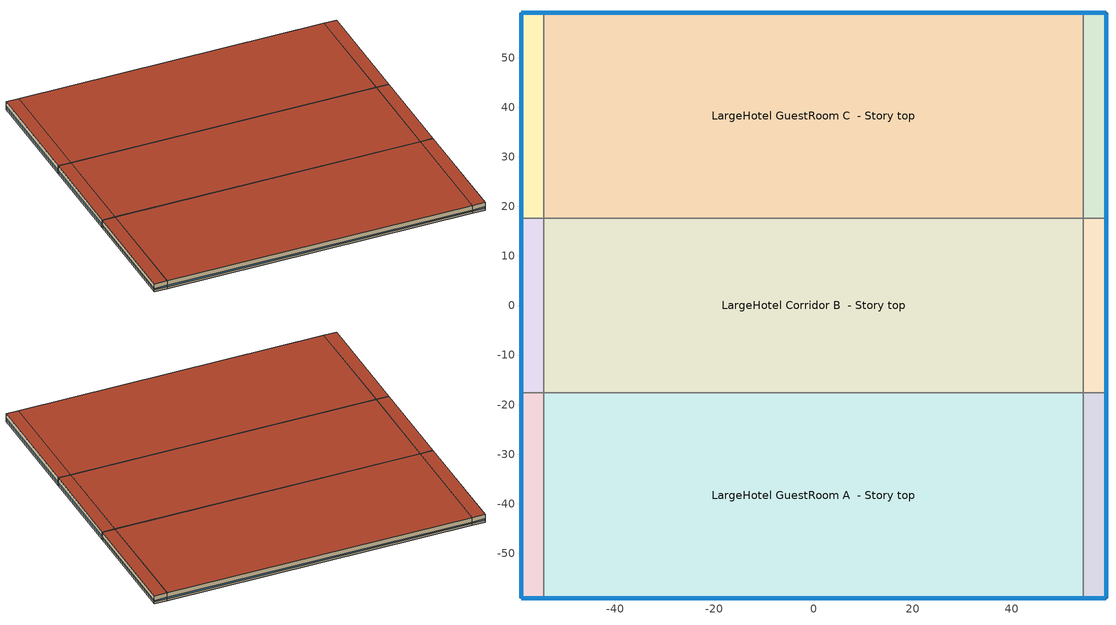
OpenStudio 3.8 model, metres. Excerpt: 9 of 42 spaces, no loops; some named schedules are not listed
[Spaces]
LargeHotel GuestRoom A end_a - Story top
 floor adiabatic (Typical Interior Floor): -59.02,-59.02 -59.02,-17.56 -54.45,-17.56 -54.45,-59.02 z3.05
 wall outside: -59.02,-17.56 -59.02,-59.02 -54.45,-59.02 z3.05:6.1
 wall to LargeHotel Corridor B end_a - Story top: -54.45,-17.56 -59.02,-17.56 z3.05:6.1
 wall to LargeHotel GuestRoom A  - Story top: -54.45,-59.02 -54.45,-17.56 z3.05:6.1
 window: -59.02,-17.59 -59.02,-59 / -59,-59.02 -54.48,-59.02 z3.81:4.36
 roof outside: -54.45,-59.02 -54.45,-17.56 -59.02,-17.56 -59.02,-59.02 z6.1
LargeHotel Corridor B end_a - Story top
 floor adiabatic (Typical Interior Floor): -59.02,-17.56 -59.02,17.56 -54.45,17.56 -54.45,-17.56 z3.05
 wall outside: -59.02,17.56 -59.02,-17.56 z3.05:6.1
 wall to LargeHotel GuestRoom C end_a - Story top: -54.45,17.56 -59.02,17.56 z3.05:6.1
 wall to LargeHotel Corridor B  - Story top: -54.45,-17.56 -54.45,17.56 z3.05:6.1
 window: -59.02,17.54 -59.02,-17.54 z3.81:4.36
 roof outside: -54.45,-17.56 -54.45,17.56 -59.02,17.56 -59.02,-17.56 z6.1
LargeHotel GuestRoom C end_a - Story top
 floor adiabatic (Typical Interior Floor): -59.02,17.56 -59.02,59.02 -54.45,59.02 -54.45,17.56 z3.05
 wall outside: -54.45,59.02 -59.02,59.02 -59.02,17.56 z3.05:6.1
 wall to LargeHotel GuestRoom C  - Story top: -54.45,17.56 -54.45,59.02 z3.05:6.1
 window: -59.02,59 -59.02,17.59 / -54.48,59.02 -59,59.02 z3.81:4.36
 roof outside: -54.45,17.56 -54.45,59.02 -59.02,59.02 -59.02,17.56 z6.1
LargeHotel GuestRoom A  - Story top
 floor adiabatic (Typical Interior Floor): -54.45,-59.02 -54.45,-17.56 54.45,-17.56 54.45,-59.02 z3.05
 wall outside: -54.45,-59.02 54.45,-59.02 z3.05:6.1
 wall to LargeHotel Corridor B  - Story top: 54.45,-17.56 -54.45,-17.56 z3.05:6.1
 wall to LargeHotel GuestRoom A end_b - Story top: 54.45,-59.02 54.45,-17.56 z3.05:6.1
 window: -54.43,-59.02 54.43,-59.02 z3.81:4.36
 roof outside: 54.45,-59.02 54.45,-17.56 -54.45,-17.56 -54.45,-59.02 z6.1
LargeHotel Corridor B  - Story top
 floor adiabatic (Typical Interior Floor): -54.45,-17.56 -54.45,17.56 54.45,17.56 54.45,-17.56 z3.05
 wall to LargeHotel GuestRoom C  - Story top: 54.45,17.56 -54.45,17.56 z3.05:6.1
 wall to LargeHotel Corridor B end_b - Story top: 54.45,-17.56 54.45,17.56 z3.05:6.1
 roof outside: 54.45,-17.56 54.45,17.56 -54.45,17.56 -54.45,-17.56 z6.1
LargeHotel GuestRoom C  - Story top
 floor adiabatic (Typical Interior Floor): -54.45,17.56 -54.45,59.02 54.45,59.02 54.45,17.56 z3.05
 wall outside: 54.45,59.02 -54.45,59.02 z3.05:6.1
 wall to LargeHotel GuestRoom C end_b - Story top: 54.45,17.56 54.45,59.02 z3.05:6.1
 window: 54.43,59.02 -54.43,59.02 z3.81:4.36
 roof outside: 54.45,17.56 54.45,59.02 -54.45,59.02 -54.45,17.56 z6.1
LargeHotel GuestRoom A end_b - Story top
 floor adiabatic (Typical Interior Floor): 54.45,-59.02 54.45,-17.56 59.02,-17.56 59.02,-59.02 z3.05
 wall outside: 54.45,-59.02 59.02,-59.02 59.02,-17.56 z3.05:6.1
 wall to LargeHotel Corridor B end_b - Story top: 59.02,-17.56 54.45,-17.56 z3.05:6.1
 window: 59.02,-59 59.02,-17.59 / 54.48,-59.02 59,-59.02 z3.81:4.36
 roof outside: 59.02,-59.02 59.02,-17.56 54.45,-17.56 54.45,-59.02 z6.1
LargeHotel Corridor B end_b - Story top
 floor adiabatic (Typical Interior Floor): 54.45,-17.56 54.45,17.56 59.02,17.56 59.02,-17.56 z3.05
 wall outside: 59.02,-17.56 59.02,17.56 z3.05:6.1
 wall to LargeHotel GuestRoom C end_b - Story top: 59.02,17.56 54.45,17.56 z3.05:6.1
 window: 59.02,-17.54 59.02,17.54 z3.81:4.36
 roof outside: 59.02,-17.56 59.02,17.56 54.45,17.56 54.45,-17.56 z6.1
LargeHotel GuestRoom C end_b - Story top
 floor adiabatic (Typical Interior Floor): 54.45,17.56 54.45,59.02 59.02,59.02 59.02,17.56 z3.05
 wall outside: 59.02,17.56 59.02,59.02 54.45,59.02 z3.05:6.1
 window: 59,59.02 54.48,59.02 / 59.02,17.59 59.02,59 z3.81:4.36
 roof outside: 59.02,17.56 59.02,59.02 54.45,59.02 54.45,17.56 z6.1
[Building]
ComStock DOE Ref Pre-1980|LargeHotel: North Axis {deg}=315; Default Construction Set=Res ComStock DOE Ref Pre-1980 - LrgHotel - ASHRAE 169-2013-6B; Default Schedule Set=Building Default Schedule Set; Standards Building Type=LargeHotel
[Site]
Sheridan Co Arpt_WY_USA: Latitude {deg}=44.77; Longitude {deg}=-106.98; Time Zone {hr}=-7; Elevation {m}=1209; Terrain=City
[Site:WaterMainsTemperature]
Calculation Method=Correlation; Annual Average Outdoor Air Temperature {C}=6.90583; Maximum Difference In Monthly Average Outdoor Air Temperatures {deltaC}=32.3
[SizingPeriod:DesignDay] Barometric Pressure {Pa}=87619; Rain Indicator=No; Snow Indicator=No; Day of Month=21; Daylight Saving Time Indicator=No; Humidity Condition Type=Wetbulb; Dry-Bulb Temperature Range Modifier Type=DefaultMultipliers
Name | Maximum Dry-Bulb Temperature {C} | Daily Dry-Bulb Temperature Range {deltaC} | Wind Speed {m/s} | Wind Direction {deg} | Month | Day Type | Wetbulb or DewPoint at Maximum Dry-Bulb {C} | Solar Model Indicator | ASHRAE Clear Sky Optical Depth for Beam Irradiance | ASHRAE Clear Sky Optical Depth for Diffuse Irradiance | Sky Clearness
Sheridan Co Arpt Ann Clg .4% Condns DB=>MWB 1 | 35.2 | 17.1 | 3.6 | 310 | 7 | SummerDesignDay | 17.7 | ASHRAETau | 0.313 | 2.438
Sheridan Co Arpt Ann Clg .4% Condns WB=>MDB 1 | 30.2 | 17.1 | 3.6 | 310 | 7 | SummerDesignDay | 19.7 | ASHRAETau | 0.313 | 2.438
Sheridan Co Arpt Ann Htg 99.6% Condns DB 1 | -23.7 | 0 | 1.8 | 300 | 1 | WinterDesignDay | -23.7 | ASHRAEClearSky |  |  | 0
Sheridan Co Arpt August .4% Condns DB=>MCWB 1 | 37 | 17.6 | 3.6 | 310 | 8 | SummerDesignDay | 17.8 | ASHRAETau | 0.316 | 2.472
[ClimateZones]
Climate Zone Institution Name 1=ASHRAE; Climate Zone Document Name 1=ANSI/ASHRAE Standard 169; Climate Zone Document Year 1=2006; Climate Zone Value 1=ASHRAE 169-2013-6B
[Site:GroundTemperature:FCfactorMethod]
January Ground Temperature {C}=6.23; February Ground Temperature {C}=0.39; March Ground Temperature {C}=-2.46; April Ground Temperature {C}=-4.05; May Ground Temperature {C}=-10.24; June Ground Temperature {C}=0.24; July Ground Temperature {C}=5.62; August Ground Temperature {C}=14.45; September Ground Temperature {C}=17.04; October Ground Temperature {C}=22.06; November Ground Temperature {C}=19.67; December Ground Temperature {C}=13.92
[DefaultConstructionSet]
Res ComStock DOE Ref Pre-1980 - LrgHotel - ASHRAE 169-2013-6B: Default Exterior Surface Constructions=Default Surface Constructions 1; Default Interior Surface Constructions=Default Surface Constructions 2; Default Ground Contact Surface Constructions=Default Surface Constructions 3; Default Exterior SubSurface Constructions=Default Sub Surface Constructions 1; Default Interior SubSurface Constructions=Default Sub Surface Constructions 2; Interior Partition Construction=Typical Interior Partition
[DefaultSurfaceConstructions]
Name | Floor Construction | Wall Construction | Roof Ceiling Construction
Default Surface Constructions 1 | Typical Insulated Exterior Mass Floor | Typical Insulated Wood Framed Exterior Wall R-6.9 | Typical IEAD Roof R-16.67
Default Surface Constructions 2 | Typical Interior Floor | Typical Interior Wall | Typical Interior Ceiling
Default Surface Constructions 3 | Typical Insulated Carpeted 6in Slab Floor | Typical Insulated Basement Mass Wall
[Construction]
Typical Insulated Exterior Mass Floor: 4 in. Normalweight Concrete Floor, Typical Carpet Pad
Typical IEAD Roof R-16.67: Roof Membrane, Typical Insulation R-15.55, Metal Roof Surface
Typical Interior Floor: 100mm Normalweight concrete floor, CP02 CARPET PAD
Typical Interior Wall: G01 13mm gypsum board, G01 13mm gypsum board
Typical Interior Ceiling: CP02 CARPET PAD, 100mm Normalweight concrete floor
Typical Insulated Carpeted 6in Slab Floor: 6 in. Normalweight Concrete Floor, Typical Carpet Pad
Typical Insulated Basement Mass Wall: 8 in. Concrete Block Basement Wall
Simple Glazing U 0.62 SHGC 0.41: Simple Glazing U 0.62 SHGC 0.41
Typical Insulated Metal Door: F08 Metal surface, Typical Insulation R-4.72
U 0.88 SHGC 0.16 Sgl Ref-A-L Clr 6mm: REF A CLEAR LO 6MM
Typical Overhead Door: Typical Insulation R-4.72
Typical Interior Window: Clear 3mm
Typical Interior Door; Typical Interior Partition: G05 25mm wood
Typical Insulated Wood Framed Exterior Wall R-6.9: 25mm Stucco, 5/8 in. Gypsum Board, Typical Insulation R-4.72, 5/8 in. Gypsum Board
InteriorFurnishings: Std Wood 6inch
[Material] Thermal Absorptance=0.9
Name | Roughness | Thickness {m} | Conductivity {W/m-K} | Density {kg/m3} | Specific Heat {J/kg-K} | Solar Absorptance | Visible Absorptance
4 in. Normalweight Concrete Floor | MediumRough | 0.1016 | 2.31 | 2322 | 832 | 0.7 | 0.7
Roof Membrane | VeryRough | 0.0095 | 0.16 | 1121.29 | 1460 | 0.7 | 0.7
Metal Roof Surface; F08 Metal surface | Smooth | 0.0008 | 45.28 | 7824 | 500 | 0.7 | 0.7
100mm Normalweight concrete floor | MediumRough | 0.1016 | 2.31045 | 2322 | 832.557 | 0.7 | 0.7
G01 13mm gypsum board | Smooth | 0.0127 | 0.160031 | 800.001 | 1090.73 | 0.7 | 0.5
6 in. Normalweight Concrete Floor | MediumRough | 0.1524 | 2.31 | 2322 | 832 | 0.7 | 0.7
8 in. Concrete Block Basement Wall | MediumRough | 0.2032 | 1.326 | 1842 | 912 | 0.7 | 0.7
G05 25mm wood | MediumSmooth | 0.0254 | 0.15 | 608 | 1630 | 0.5 | 0.5
25mm Stucco | Smooth | 0.0254 | 0.72 | 1856 | 840 | 0.7 | 0.7
5/8 in. Gypsum Board | MediumSmooth | 0.0159 | 0.16 | 800 | 1090 | 0.7 | 0.7
Std Wood 6inch | MediumSmooth | 0.15 | 0.12 | 540 | 1210 | 0.7 | 0.7
[Material:NoMass] Roughness=Smooth; Thermal Absorptance=0.9; Solar Absorptance=0.7
Name | Thermal Resistance {m2-K/W} | Visible Absorptance
Typical Carpet Pad; CP02 CARPET PAD | 0.21648 | 0.8
Typical Insulation R-15.55 | 2.73841 | 0.7
Typical Insulation R-4.72 | 0.830832 | 0.7
[DefaultSubSurfaceConstructions]
Name | Fixed Window Construction | Operable Window Construction | Door Construction | Glass Door Construction | Overhead Door Construction | Tubular Daylight Dome Construction | Tubular Daylight Diffuser Construction
Default Sub Surface Constructions 1 | Simple Glazing U 0.62 SHGC 0.41 | Simple Glazing U 0.62 SHGC 0.41 | Typical Insulated Metal Door | U 0.88 SHGC 0.16 Sgl Ref-A-L Clr 6mm | Typical Overhead Door | Typical Interior Window | Typical Interior Window
Default Sub Surface Constructions 2 | Typical Interior Window | Typical Interior Window | Typical Interior Door
[WindowMaterial:SimpleGlazingSystem]
Simple Glazing U 0.62 SHGC 0.41: U-Factor {W/m2-K}=3.52052; Solar Heat Gain Coefficient=0.41; Visible Transmittance=0.81
[WindowMaterial:Glazing] Optical Data Type=SpectralAverage; Infrared Transmittance at Normal Incidence=0; Front Side Infrared Hemispherical Emissivity=0.84; Conductivity {W/m-K}=0.9; Dirt Correction Factor for Solar and Visible Transmittance=1; Solar Diffusing=No
Name | Thickness {m} | Solar Transmittance at Normal Incidence | Front Side Solar Reflectance at Normal Incidence | Back Side Solar Reflectance at Normal Incidence | Visible Transmittance at Normal Incidence | Front Side Visible Reflectance at Normal Incidence | Back Side Visible Reflectance at Normal Incidence | Back Side Infrared Hemispherical Emissivity
REF A CLEAR LO 6MM | 0.006 | 0.066 | 0.341 | 0.493 | 0.08 | 0.41 | 0.37 | 0.4
Clear 3mm | 0.003 | 0.837 | 0.075 | 0.075 | 0.898 | 0.081 | 0.081 | 0.84
[SpaceType] Standards Building Type=LargeHotel
Name | Default Schedule Set | Design Specification Outdoor Air Object | Standards Space Type
LargeHotel Corridor - ComStock DOE Ref Pre-1980 | LargeHotel Corridor Schedule Set | LargeHotel Corridor Ventilation | Corridor
LargeHotel GuestRoom - ComStock DOE Ref Pre-1980 | LargeHotel GuestRoom Schedule Set | LargeHotel GuestRoom Ventilation | GuestRoom
[BuildingStory]
Story top: Nominal Z Coordinate {m}=3.048; Nominal Floor to Floor Height {m}=3.048
[Space] Building Story=Story top
Name | Space Type | Thermal Zone
LargeHotel GuestRoom A end_a - Story top | LargeHotel GuestRoom - ComStock DOE Ref Pre-1980 | Zone LargeHotel GuestRoom A end_a - Story top
LargeHotel Corridor B end_a - Story top | LargeHotel Corridor - ComStock DOE Ref Pre-1980 | Zone LargeHotel Corridor B end_a - Story top
LargeHotel GuestRoom C end_a - Story top | LargeHotel GuestRoom - ComStock DOE Ref Pre-1980 | Zone LargeHotel GuestRoom C end_a - Story top
LargeHotel GuestRoom A  - Story top | LargeHotel GuestRoom - ComStock DOE Ref Pre-1980 | Zone LargeHotel GuestRoom A  - Story top
LargeHotel Corridor B  - Story top | LargeHotel Corridor - ComStock DOE Ref Pre-1980 | Zone LargeHotel Corridor B  - Story top
LargeHotel GuestRoom C  - Story top | LargeHotel GuestRoom - ComStock DOE Ref Pre-1980 | Zone LargeHotel GuestRoom C  - Story top
LargeHotel GuestRoom A end_b - Story top | LargeHotel GuestRoom - ComStock DOE Ref Pre-1980 | Zone LargeHotel GuestRoom A end_b - Story top
LargeHotel Corridor B end_b - Story top | LargeHotel Corridor - ComStock DOE Ref Pre-1980 | Zone LargeHotel Corridor B end_b - Story top
LargeHotel GuestRoom C end_b - Story top | LargeHotel GuestRoom - ComStock DOE Ref Pre-1980 | Zone LargeHotel GuestRoom C end_b - Story top
[ThermalZone] Multiplier=1; Use Ideal Air Loads=No
Name | Thermostat
Zone LargeHotel GuestRoom A end_a - Story top | LargeHotel GuestRoom - ComStock DOE Ref Pre-1980 Thermostat 3
Zone LargeHotel Corridor B end_a - Story top | LargeHotel Corridor - ComStock DOE Ref Pre-1980 Thermostat 3
Zone LargeHotel GuestRoom C end_a - Story top | LargeHotel GuestRoom - ComStock DOE Ref Pre-1980 Thermostat 8
Zone LargeHotel GuestRoom A  - Story top | LargeHotel GuestRoom - ComStock DOE Ref Pre-1980 Thermostat 1
Zone LargeHotel Corridor B  - Story top | LargeHotel Corridor - ComStock DOE Ref Pre-1980 Thermostat 1
Zone LargeHotel GuestRoom C  - Story top | LargeHotel GuestRoom - ComStock DOE Ref Pre-1980 Thermostat 6
Zone LargeHotel GuestRoom A end_b - Story top | LargeHotel GuestRoom - ComStock DOE Ref Pre-1980 Thermostat 4
Zone LargeHotel Corridor B end_b - Story top | LargeHotel Corridor - ComStock DOE Ref Pre-1980 Thermostat 4
Zone LargeHotel GuestRoom C end_b - Story top | LargeHotel GuestRoom - ComStock DOE Ref Pre-1980 Thermostat 9
[People:Definition] Number of People Calculation Method=People/Area; Fraction Radiant=0.3
Name | People per Space Floor Area {person/m2}
LargeHotel Corridor People Definition | 0.0107639
LargeHotel GuestRoom People Definition | 0.0384272
[People] Work Efficiency Schedule=Work Efficiency Schedule; Clothing Insulation Schedule=Clothing Schedule; Air Velocity Schedule=Air Velocity Schedule; Multiplier=1
Name | People Definition | Space or SpaceType
LargeHotel Corridor People | LargeHotel Corridor People Definition | LargeHotel Corridor - ComStock DOE Ref Pre-1980
LargeHotel GuestRoom People | LargeHotel GuestRoom People Definition | LargeHotel GuestRoom - ComStock DOE Ref Pre-1980
[Lights:Definition] Design Level Calculation Method=Watts/Area; Fraction Visible=0.2; Return Air Fraction=0
Name | Watts per Space Floor Area {W/m2} | Fraction Radiant
LargeHotel GuestRoom - ComStock DOE Ref Pre-1980 Task Lights Definition | 20.7749 | 0.125
LargeHotel Corridor - ComStock DOE Ref Pre-1980 General Lights Definition | 3.7501 | 0.31
[ElectricEquipment:Definition]
LargeHotel GuestRoom Elec Equip Definition: Design Level Calculation Method=Watts/Area; Watts per Space Floor Area {W/m2}=14.316; Fraction Latent=0; Fraction Radiant=0.5; Fraction Lost=0
[ElectricEquipment]
LargeHotel GuestRoom Elec Equip: Electric Equipment Definition=LargeHotel GuestRoom Elec Equip Definition; Space or SpaceType=LargeHotel GuestRoom - ComStock DOE Ref Pre-1980
[DesignSpecification:OutdoorAir] Outdoor Air Method=Sum
Name | Outdoor Air Flow per Floor Area {m3/s-m2} | Outdoor Air Flow per Person {m3/s-person}
LargeHotel Corridor Ventilation | 0.000254
LargeHotel GuestRoom Ventilation |  | 0.00707921
[DefaultScheduleSet]
Name | Number of People Schedule | People Activity Level Schedule | Lighting Schedule | Electric Equipment Schedule | Infiltration Schedule | Hours of Operation Schedule
LargeHotel Corridor Schedule Set | LargeHotel Common Occ | LargeHotel Activity | LargeHotel Bldg Light | LargeHotel Bldg Equip | LargeHotel Infil Quarter On
LargeHotel GuestRoom Schedule Set | LargeHotel GuestRoom Occ | LargeHotel Activity | HotelLarge BLDG_LIGHT_GUESTROOM_SCH_2013 | LargeHotel GuestRoom Equip | LargeHotel Infil Quarter On
Building Default Schedule Set |  |  |  |  |  | Building Hours of Operation NonResidential
[Exterior:Lights:Definition]
Name | Design Level {W}
Parking Areas and Drives Def (W/ft^2) | 0.0497494
Building Facades Def (W/ft^2) | 0.25
Main Entries Def (W/ft) | 30
Other Doors Def (W/ft) | 25
Entry Canopies Def (W/ft^2) | 1.5
[Exterior:Lights] Schedule=Always On Discrete; Control Option=AstronomicalClock
Name | Exterior Lights Definition | Multiplier
Parking Areas and Drives | Parking Areas and Drives Def (W/ft^2) | 215671
Building Facades | Building Facades Def (W/ft^2) | 15491.9
Main Entries | Main Entries Def (W/ft) | 240
Other Doors | Other Doors Def (W/ft) | 136.2
Entry Canopies | Entry Canopies Def (W/ft^2) | 1620
[ThermostatSetpoint:DualSetpoint]
Name | Heating Setpoint Temperature Schedule | Cooling Setpoint Temperature Schedule
LargeHotel Corridor - ComStock DOE Ref Pre-1980 Thermostat 1; LargeHotel Corridor - ComStock DOE Ref Pre-1980 Thermostat 3; LargeHotel Corridor - ComStock DOE Ref Pre-1980 Thermostat 4 | LargeHotel Corridor HtgSetp | LargeHotel Corridor ClgSetp
LargeHotel GuestRoom - ComStock DOE Ref Pre-1980 Thermostat 1; LargeHotel GuestRoom - ComStock DOE Ref Pre-1980 Thermostat 3; LargeHotel GuestRoom - ComStock DOE Ref Pre-1980 Thermostat 4; LargeHotel GuestRoom - ComStock DOE Ref Pre-1980 Thermostat 6; LargeHotel GuestRoom - ComStock DOE Ref Pre-1980 Thermostat 8; LargeHotel GuestRoom - ComStock DOE Ref Pre-1980 Thermostat 9 | LargeHotel GuestRoom HtgSetp | LargeHotel GuestRoom ClgSetp
[InternalMass:Definition]
Internal Mass Definition 1: Construction=InteriorFurnishings; Design Level Calculation Method=SurfaceArea/Area; Surface Area per Space Floor Area=2
[InternalMass] Internal Mass Definition=Internal Mass Definition 1; Multiplier=1
Name | Space or SpaceType
LargeHotel GuestRoom C end_b - Story top Mass | LargeHotel GuestRoom C end_b - Story top
LargeHotel GuestRoom A end_b - Story top Mass | LargeHotel GuestRoom A end_b - Story top
LargeHotel Corridor B  - Story top Mass | LargeHotel Corridor B  - Story top
LargeHotel GuestRoom A end_a - Story top Mass | LargeHotel GuestRoom A end_a - Story top
LargeHotel GuestRoom C end_a - Story top Mass | LargeHotel GuestRoom C end_a - Story top
LargeHotel GuestRoom A  - Story top Mass | LargeHotel GuestRoom A  - Story top
LargeHotel Corridor B end_b - Story top Mass | LargeHotel Corridor B end_b - Story top
LargeHotel GuestRoom C  - Story top Mass | LargeHotel GuestRoom C  - Story top
LargeHotel Corridor B end_a - Story top Mass | LargeHotel Corridor B end_a - Story top
[Lights] Fraction Replaceable=1
Name | Lights Definition | Space or SpaceType
LargeHotel GuestRoom - ComStock DOE Ref Pre-1980 Task Lighting | LargeHotel GuestRoom - ComStock DOE Ref Pre-1980 Task Lights Definition | LargeHotel GuestRoom - ComStock DOE Ref Pre-1980
LargeHotel Corridor - ComStock DOE Ref Pre-1980 General Lighting | LargeHotel Corridor - ComStock DOE Ref Pre-1980 General Lights Definition | LargeHotel Corridor - ComStock DOE Ref Pre-1980
[SpaceInfiltration:DesignFlowRate] Design Flow Rate Calculation Method=Flow/ExteriorArea; Flow per Exterior Surface Area {m3/s-m2}=0.00123985; Constant Term Coefficient=0.3357; Temperature Term Coefficient=0.0037; Velocity Term Coefficient=0; Velocity Squared Term Coefficient=0.0173
Name | Space or SpaceType | Schedule
LargeHotel GuestRoom C end_b - Story top HVAC On Infiltration | LargeHotel GuestRoom C end_b - Story top | Infiltration HVAC On Schedule
LargeHotel GuestRoom C end_b - Story top HVAC Off Infiltration | LargeHotel GuestRoom C end_b - Story top | Infiltration HVAC Off Schedule
LargeHotel GuestRoom A end_b - Story top HVAC On Infiltration | LargeHotel GuestRoom A end_b - Story top | Infiltration HVAC On Schedule
LargeHotel GuestRoom A end_b - Story top HVAC Off Infiltration | LargeHotel GuestRoom A end_b - Story top | Infiltration HVAC Off Schedule
LargeHotel Corridor B  - Story top HVAC On Infiltration | LargeHotel Corridor B  - Story top | Infiltration HVAC On Schedule
LargeHotel Corridor B  - Story top HVAC Off Infiltration | LargeHotel Corridor B  - Story top | Infiltration HVAC Off Schedule
LargeHotel GuestRoom A end_a - Story top HVAC On Infiltration | LargeHotel GuestRoom A end_a - Story top | Infiltration HVAC On Schedule
LargeHotel GuestRoom A end_a - Story top HVAC Off Infiltration | LargeHotel GuestRoom A end_a - Story top | Infiltration HVAC Off Schedule
LargeHotel GuestRoom C end_a - Story top HVAC On Infiltration | LargeHotel GuestRoom C end_a - Story top | Infiltration HVAC On Schedule
LargeHotel GuestRoom C end_a - Story top HVAC Off Infiltration | LargeHotel GuestRoom C end_a - Story top | Infiltration HVAC Off Schedule
LargeHotel GuestRoom A  - Story top HVAC On Infiltration | LargeHotel GuestRoom A  - Story top | Infiltration HVAC On Schedule
LargeHotel GuestRoom A  - Story top HVAC Off Infiltration | LargeHotel GuestRoom A  - Story top | Infiltration HVAC Off Schedule
LargeHotel Corridor B end_b - Story top HVAC On Infiltration | LargeHotel Corridor B end_b - Story top | Infiltration HVAC On Schedule
LargeHotel Corridor B end_b - Story top HVAC Off Infiltration | LargeHotel Corridor B end_b - Story top | Infiltration HVAC Off Schedule
LargeHotel GuestRoom C  - Story top HVAC On Infiltration | LargeHotel GuestRoom C  - Story top | Infiltration HVAC On Schedule
LargeHotel GuestRoom C  - Story top HVAC Off Infiltration | LargeHotel GuestRoom C  - Story top | Infiltration HVAC Off Schedule
LargeHotel Corridor B end_a - Story top HVAC On Infiltration | LargeHotel Corridor B end_a - Story top | Infiltration HVAC On Schedule
LargeHotel Corridor B end_a - Story top HVAC Off Infiltration | LargeHotel Corridor B end_a - Story top | Infiltration HVAC Off Schedule
[Schedule:Ruleset]
Name | Default Day Schedule | Summer Design Day Schedule | Winter Design Day Schedule
Clothing Schedule | Clothing Schedule Default Winter Clothes
Air Velocity Schedule | Air Velocity Schedule Default
Work Efficiency Schedule | Work Efficiency Schedule Default
LargeHotel Common Occ | LargeHotel Common Occ Default | LargeHotel Common Occ Summer Design Day | LargeHotel Common Occ Winter Design Day
LargeHotel Activity | LargeHotel Activity Default | LargeHotel Activity Summer Design Day | LargeHotel Activity Winter Design Day
LargeHotel Bldg Light | LargeHotel Bldg Light Default | LargeHotel Bldg Light Summer Design Day | LargeHotel Bldg Light Winter Design Day
LargeHotel Infil Quarter On | LargeHotel Infil Quarter On Default | LargeHotel Infil Quarter On Summer Design Day | LargeHotel Infil Quarter On Winter Design Day
LargeHotel Bldg Equip | LargeHotel Bldg Equip Default | LargeHotel Bldg Equip Summer Design Day | LargeHotel Bldg Equip Winter Design Day
LargeHotel GuestRoom Occ | LargeHotel GuestRoom Occ Default | LargeHotel GuestRoom Occ Summer Design Day | LargeHotel GuestRoom Occ Winter Design Day
HotelLarge BLDG_LIGHT_GUESTROOM_SCH_2013 | HotelLarge BLDG_LIGHT_GUESTROOM_SCH_2013 Default | HotelLarge BLDG_LIGHT_GUESTROOM_SCH_2013 Summer Design Day | HotelLarge BLDG_LIGHT_GUESTROOM_SCH_2013 Winter Design Day
LargeHotel GuestRoom Equip | LargeHotel GuestRoom Equip Default | LargeHotel GuestRoom Equip Summer Design Day | LargeHotel GuestRoom Equip Winter Design Day
LargeHotel Corridor HtgSetp | LargeHotel Corridor HtgSetp Default | LargeHotel Corridor HtgSetp Summer Design Day | LargeHotel Corridor HtgSetp Winter Design Day
LargeHotel Corridor ClgSetp | LargeHotel Corridor ClgSetp Default | LargeHotel Corridor ClgSetp Summer Design Day | LargeHotel Corridor ClgSetp Winter Design Day
LargeHotel GuestRoom HtgSetp | LargeHotel GuestRoom HtgSetp Default | LargeHotel GuestRoom HtgSetp Summer Design Day | LargeHotel GuestRoom HtgSetp Winter Design Day
LargeHotel GuestRoom ClgSetp | LargeHotel GuestRoom ClgSetp Default | LargeHotel GuestRoom ClgSetp Summer Design Day | LargeHotel GuestRoom ClgSetp Winter Design Day
Building Hours of Operation NonResidential | Building Hours of Operation NonResidential Default | Building Hours of Operation NonResidential Summer Design Day | Building Hours of Operation NonResidential Winter Design Day
Infiltration HVAC On Schedule | 29 Zone DOAS Occ Sch Default 1 | 29 Zone DOAS Occ Sch Summer Design Day 1 | 29 Zone DOAS Occ Sch Winter Design Day 1
Infiltration HVAC Off Schedule | Infiltration HVAC Off Schedule Default Day Schedule | Infiltration HVAC Off Schedule Summer Design Day Schedule 1 | Infiltration HVAC Off Schedule Winter Design Day Schedule 1
[Schedule:Day]
Clothing Schedule Default Winter Clothes; Building Hours of Operation NonResidential Winter Design Day; Building Hours of Operation NonResidential Summer Design Day; 29 Zone DOAS Occ Sch Summer Design Day 1; 29 Zone DOAS Occ Sch Winter Design Day 1: 24, 0, 1
Clothing Schedule Summer Clothes: 24, 0, 0.5
Air Velocity Schedule Default: 24, 0, 0.2
Work Efficiency Schedule Default; Infiltration HVAC Off Schedule Summer Design Day Schedule 1; Infiltration HVAC Off Schedule Winter Design Day Schedule 1: 24, 0, 0
LargeHotel Common Occ Default: No, 0, 15, 0.1875, 0, 30, 0.175, 0, 45, 0.1625, 1, 0, 0.15, 1, 15, 0.1375, 1, 30, 0.125, 1, 45, 0.1125, 2, 0, 0.1, 8, 15, 0.1, 8, 30, 0.15, 8, 45, 0.2, 9, 0, 0.25, 9, 15, 0.3, 9, 30, 0.4, 9, 45, 0.5, 10, 0, 0.6, 10, 15, 0.7, 11, 45, 0.7, 12, 0, 0.664286, 12, 15, 0.628571, 12, 30, 0.592857, 12, 45, 0.557143, 13, 0, 0.521429, 13, 15, 0.485714, 13, 30, 0.45, 13, 45, 0.414286, 14, 0, 0.378571, 14, 15, 0.342857, 14, 30, 0.307143, 14, 45, 0.271429, 15, 0, 0.235714, 15, 15, 0.2, 18, 0, 0.2, 18, 15, 0.225, 18, 30, 0.25, 18, 45, 0.275, 19, 0, 0.3, 19, 15, 0.325, 19, 30, 0.35, 19, 45, 0.375, 20, 0, 0.4, 20, 15, 0.375, 20, 30, 0.35, 20, 45, 0.325, 21, 0, 0.3, 21, 15, 0.275, 21, 30, 0.25, 21, 45, 0.225, 22, 0, 0.2, 24, 0, 0.2
LargeHotel Common Occ Summer Design Day; LargeHotel Bldg Light Summer Design Day; LargeHotel Bldg Equip Summer Design Day; LargeHotel GuestRoom Occ Summer Design Day; HotelLarge BLDG_LIGHT_GUESTROOM_SCH_2013 Summer Design Day; LargeHotel GuestRoom Equip Summer Design Day: No, 24, 0, 1
LargeHotel Common Occ Winter Design Day; LargeHotel Bldg Light Winter Design Day; LargeHotel Bldg Equip Winter Design Day; LargeHotel GuestRoom Occ Winter Design Day; HotelLarge BLDG_LIGHT_GUESTROOM_SCH_2013 Winter Design Day; LargeHotel GuestRoom Equip Winter Design Day: No, 24, 0, 0
LargeHotel Activity Default: No, 3, 45, 120, 24, 0, 120
LargeHotel Activity Winter Design Day; LargeHotel Activity Summer Design Day: No, 24, 0, 120
LargeHotel Bldg Light Default: No, 0, 15, 0.825, 0, 30, 0.8, 0, 45, 0.75, 1, 0, 0.7, 1, 15, 0.65, 1, 30, 0.6, 1, 45, 0.557143, 2, 0, 0.514286, 2, 15, 0.471429, 2, 30, 0.428571, 2, 45, 0.385714, 3, 0, 0.342857, 3, 15, 0.3, 3, 30, 0.275, 3, 45, 0.25, 4, 0, 0.225, 4, 15, 0.2, 4, 30, 0.1875, 4, 45, 0.175, 5, 0, 0.1625, 5, 15, 0.15, 5, 30, 0.1375, 5, 45, 0.125, 6, 0, 0.1125, 6, 15, 0.1, 8, 15, 0.1, 8, 30, 0.125, 8, 45, 0.15, 9, 0, 0.175, 9, 15, 0.2, 9, 30, 0.25, 9, 45, 0.3, 10, 0, 0.35, 10, 15, 0.4, 10, 30, 0.425, 10, 45, 0.45, 11, 0, 0.475, 11, 15, 0.5, 11, 30, 0.45, 11, 45, 0.4, 12, 15, 0.4, 12, 30, 0.38125, 12, 45, 0.3625, 13, 0, 0.34375, 13, 15, 0.325, 13, 30, 0.30625, 13, 45, 0.2875, 14, 0, 0.26875, 14, 15, 0.25, 20, 30, 0.25, 20, 45, 0.3375, 21, 0, 0.425, 21, 15, 0.5125, 21, 30, 0.6, 21, 45, 0.65, 22, 0, 0.7, 22, 15, 0.75, 22, 30, 0.8, 22, 45, 0.825, 23, 0, 0.85, 23, 15, 0.875, 23, 30, 0.9, 23, 45, 0.875, 24, 0, 0.85
LargeHotel Bldg Light Sat Day: No, 0, 15, 0.2625, 0, 30, 0.25, 0, 45, 0.25, 1, 0, 0.225, 1, 15, 0.2, 1, 30, 0.693548, 1, 45, 0.2, 2, 0, 0.1875, 2, 15, 0.175, 2, 30, 0.1625, 2, 45, 0.15, 3, 0, 0.1375, 3, 15, 0.125, 3, 30, 0.1125, 3, 45, 0.1, 4, 0, 0.682796, 4, 15, 0.68172, 4, 30, 0.680645, 4, 45, 0.67957, 5, 0, 0.678495, 5, 15, 0.677419, 5, 30, 0.676344, 5, 45, 0.1, 6, 0, 0.125, 6, 15, 0.15, 6, 30, 0.25, 6, 45, 0.2, 7, 0, 0.225, 7, 15, 0.25, 7, 30, 0.275, 7, 45, 0.3, 8, 0, 0.303125, 8, 15, 0.30625, 8, 30, 0.309375, 8, 45, 0.3125, 9, 0, 0.315625, 9, 15, 0.31875, 9, 30, 0.321875, 9, 45, 0.325, 10, 0, 0.328125, 10, 15, 0.33125, 10, 30, 0.334375, 10, 45, 0.3375, 11, 0, 0.340625, 11, 15, 0.34375, 11, 30, 0.346875, 11, 45, 0.35, 12, 0, 0.353125, 12, 15, 0.35625, 12, 30, 0.359375, 12, 45, 0.3625, 13, 0, 0.365625, 13, 15, 0.36875, 13, 30, 0.371875, 13, 45, 0.375, 14, 0, 0.378125, 14, 15, 0.38125, 14, 30, 0.384375, 14, 45, 0.3875, 15, 0, 0.390625, 15, 15, 0.39375, 15, 30, 0.396875, 15, 45, 0.4, 16, 0, 0.631183, 16, 15, 0.630108, 16, 30, 0.629032, 16, 45, 0.627957, 17, 0, 0.626882, 17, 15, 0.625806, 17, 30, 0.624731, 17, 45, 0.623656, 18, 0, 0.622581, 18, 15, 0.621505, 18, 30, 0.62043, 18, 45, 0.619355, 19, 0, 0.61828, 19, 15, 0.617204, 19, 30, 0.616129, 19, 45, 0.615054, 20, 0, 0.613978, 20, 15, 0.612903, 20, 30, 0.611828, 20, 45, 0.610753, 21, 0, 0.609677, 21, 15, 0.608602, 21, 30, 0.607527, 21, 45, 0.606452, 22, 0, 0.605376, 22, 15, 0.604301, 22, 30, 0.4, 22, 45, 0.375, 23, 0, 0.35, 23, 15, 0.325, 23, 30, 0.3, 23, 45, 0.2875, 24, 0, 0.606452
LargeHotel Infil Quarter On Default; LargeHotel Infil Quarter On Winter Design Day; LargeHotel Infil Quarter On Summer Design Day: No, 24, 0, 0.25
LargeHotel Bldg Equip Default: No, 0, 15, 0.9125, 0, 30, 0.9, 0, 45, 0.85, 1, 0, 0.8, 1, 15, 0.75, 1, 30, 0.7, 1, 45, 0.657143, 2, 0, 0.614286, 2, 15, 0.571429, 2, 30, 0.528571, 2, 45, 0.485714, 3, 0, 0.442857, 3, 15, 0.4, 3, 30, 0.375, 3, 45, 0.35, 4, 0, 0.325, 4, 15, 0.3, 4, 30, 0.2875, 4, 45, 0.275, 5, 0, 0.2625, 5, 15, 0.25, 5, 30, 0.2375, 5, 45, 0.225, 6, 0, 0.2125, 6, 15, 0.2, 8, 15, 0.2, 8, 30, 0.225, 8, 45, 0.25, 9, 0, 0.275, 9, 15, 0.3, 9, 30, 0.35, 9, 45, 0.4, 10, 0, 0.45, 10, 15, 0.5, 10, 30, 0.525, 10, 45, 0.55, 11, 0, 0.575, 11, 15, 0.6, 11, 30, 0.55, 11, 45, 0.5, 12, 15, 0.5, 12, 30, 0.48125, 12, 45, 0.4625, 13, 0, 0.44375, 13, 15, 0.425, 13, 30, 0.40625, 13, 45, 0.3875, 14, 0, 0.36875, 14, 15, 0.35, 20, 30, 0.35, 20, 45, 0.4375, 21, 0, 0.525, 21, 15, 0.6125, 21, 30, 0.7, 21, 45, 0.75, 22, 0, 0.8, 22, 15, 0.85, 22, 30, 0.9, 22, 45, 0.9125, 23, 0, 0.925, 23, 15, 0.9375, 23, 30, 0.95, 23, 45, 0.9375, 24, 0, 0.925
LargeHotel Bldg Equip Sat Day: No, 0, 15, 0.3625, 0, 30, 0.35, 0, 45, 0.35, 1, 0, 0.325, 1, 15, 0.3, 1, 30, 0.793548, 1, 45, 0.3, 2, 0, 0.2875, 2, 15, 0.275, 2, 30, 0.2625, 2, 45, 0.25, 3, 0, 0.2375, 3, 15, 0.225, 3, 30, 0.2125, 3, 45, 0.2, 4, 0, 0.782796, 4, 15, 0.78172, 4, 30, 0.780645, 4, 45, 0.77957, 5, 0, 0.778495, 5, 15, 0.777419, 5, 30, 0.776344, 5, 45, 0.2, 6, 0, 0.225, 6, 15, 0.25, 6, 30, 0.35, 6, 45, 0.3, 7, 0, 0.325, 7, 15, 0.35, 7, 30, 0.375, 7, 45, 0.4, 8, 0, 0.403125, 8, 15, 0.40625, 8, 30, 0.409375, 8, 45, 0.4125, 9, 0, 0.415625, 9, 15, 0.41875, 9, 30, 0.421875, 9, 45, 0.425, 10, 0, 0.428125, 10, 15, 0.43125, 10, 30, 0.434375, 10, 45, 0.4375, 11, 0, 0.440625, 11, 15, 0.44375, 11, 30, 0.446875, 11, 45, 0.45, 12, 0, 0.453125, 12, 15, 0.45625, 12, 30, 0.459375, 12, 45, 0.4625, 13, 0, 0.465625, 13, 15, 0.46875, 13, 30, 0.471875, 13, 45, 0.475, 14, 0, 0.478125, 14, 15, 0.48125, 14, 30, 0.484375, 14, 45, 0.4875, 15, 0, 0.490625, 15, 15, 0.49375, 15, 30, 0.496875, 15, 45, 0.5, 16, 0, 0.731183, 16, 15, 0.730108, 16, 30, 0.729032, 16, 45, 0.727957, 17, 0, 0.726882, 17, 15, 0.725806, 17, 30, 0.724731, 17, 45, 0.723656, 18, 0, 0.722581, 18, 15, 0.721505, 18, 30, 0.72043, 18, 45, 0.719355, 19, 0, 0.71828, 19, 15, 0.717204, 19, 30, 0.716129, 19, 45, 0.715054, 20, 0, 0.713978, 20, 15, 0.712903, 20, 30, 0.711828, 20, 45, 0.710753, 21, 0, 0.709677, 21, 15, 0.708602, 21, 30, 0.707527, 21, 45, 0.706452, 22, 0, 0.705376, 22, 15, 0.704301, 22, 30, 0.5, 22, 45, 0.475, 23, 0, 0.45, 23, 15, 0.425, 23, 30, 0.4, 23, 45, 0.3875, 24, 0, 0.706452
LargeHotel Bldg Equip Sun Day: No, 0, 15, 0.39375, 0, 30, 0.697849, 0, 45, 0.38125, 1, 0, 0.375, 1, 15, 0.36875, 1, 30, 0.3625, 1, 45, 0.35625, 2, 0, 0.35, 2, 15, 0.34375, 2, 30, 0.3375, 2, 45, 0.33125, 3, 0, 0.325, 3, 15, 0.31875, 3, 30, 0.3125, 3, 45, 0.30625, 4, 0, 0.3, 4, 15, 0.68172, 4, 30, 0.680645, 4, 45, 0.67957, 5, 0, 0.678495, 5, 15, 0.677419, 5, 30, 0.676344, 5, 45, 0.675269, 6, 0, 0.674194, 6, 15, 0.3, 6, 30, 0.3, 6, 45, 0.35, 7, 0, 0.375, 7, 15, 0.4, 7, 30, 0.403571, 7, 45, 0.407143, 8, 0, 0.410714, 8, 15, 0.414286, 8, 30, 0.417857, 8, 45, 0.421429, 9, 0, 0.425, 9, 15, 0.428571, 9, 30, 0.432143, 9, 45, 0.435714, 10, 0, 0.439286, 10, 15, 0.442857, 10, 30, 0.446429, 10, 45, 0.45, 11, 0, 0.453571, 11, 15, 0.457143, 11, 30, 0.460714, 11, 45, 0.464286, 12, 0, 0.467857, 12, 15, 0.471429, 12, 30, 0.475, 12, 45, 0.478571, 13, 0, 0.482143, 13, 15, 0.485714, 13, 30, 0.489286, 13, 45, 0.492857, 14, 0, 0.496429, 14, 15, 0.5, 14, 30, 0.637634, 14, 45, 0.5, 15, 0, 0.49697, 15, 15, 0.493939, 15, 30, 0.490909, 15, 45, 0.487879, 16, 0, 0.484848, 16, 15, 0.481818, 16, 30, 0.478788, 16, 45, 0.475758, 17, 0, 0.472727, 17, 15, 0.469697, 17, 30, 0.466667, 17, 45, 0.463636, 18, 0, 0.460606, 18, 15, 0.457576, 18, 30, 0.454545, 18, 45, 0.451515, 19, 0, 0.448485, 19, 15, 0.445455, 19, 30, 0.442424, 19, 45, 0.439394, 20, 0, 0.436364, 20, 15, 0.433333, 20, 30, 0.430303, 20, 45, 0.427273, 21, 0, 0.424242, 21, 15, 0.421212, 21, 30, 0.418182, 21, 45, 0.415152, 22, 0, 0.412121, 22, 15, 0.409091, 22, 30, 0.406061, 22, 45, 0.40303, 23, 0, 0.4, 23, 15, 0.6, 23, 30, 0.55, 23, 45, 0.5, 24, 0, 0.696774
LargeHotel GuestRoom Occ Default: No, 0, 15, 0.56, 0, 30, 0.58, 0, 45, 0.5975, 1, 0, 0.615, 1, 15, 0.6325, 1, 30, 0.65, 9, 15, 0.65, 9, 30, 0.6125, 9, 45, 0.575, 10, 0, 0.5375, 10, 15, 0.5, 10, 30, 0.445, 10, 45, 0.39, 11, 0, 0.335, 11, 15, 0.28, 11, 45, 0.28, 12, 0, 0.255, 12, 15, 0.23, 12, 30, 0.205, 12, 45, 0.18, 13, 0, 0.155, 13, 15, 0.13, 17, 45, 0.13, 18, 0, 0.153333, 18, 15, 0.176667, 18, 30, 0.2, 18, 45, 0.2375, 19, 0, 0.275, 19, 15, 0.3125, 19, 30, 0.35, 21, 0, 0.35, 21, 15, 0.36875, 21, 30, 0.3875, 21, 45, 0.40625, 22, 0, 0.425, 22, 15, 0.44375, 22, 30, 0.4625, 22, 45, 0.48125, 23, 0, 0.5, 23, 30, 0.5, 23, 45, 0.52, 24, 0, 0.54
HotelLarge BLDG_LIGHT_GUESTROOM_SCH_2013 Default: No, 0, 15, 0.7325, 0, 30, 0.71, 0, 45, 0.6675, 1, 0, 0.625, 1, 15, 0.5825, 1, 30, 0.54, 1, 45, 0.5, 2, 0, 0.46, 2, 15, 0.42, 2, 30, 0.38, 2, 45, 0.34, 3, 0, 0.3, 3, 15, 0.26, 3, 30, 0.2225, 3, 45, 0.185, 4, 0, 0.1475, 4, 15, 0.11, 4, 30, 0.105, 4, 45, 0.1, 5, 0, 0.095, 5, 15, 0.09, 5, 30, 0.0825, 5, 45, 0.075, 6, 0, 0.0675, 6, 15, 0.06, 8, 15, 0.06, 8, 30, 0.0725, 8, 45, 0.085, 9, 0, 0.0975, 9, 15, 0.11, 9, 30, 0.17, 9, 45, 0.23, 10, 0, 0.29, 10, 15, 0.35, 10, 30, 0.375, 10, 45, 0.4, 11, 0, 0.425, 11, 15, 0.45, 11, 30, 0.4, 11, 45, 0.35, 12, 15, 0.35, 12, 30, 0.3125, 12, 45, 0.275, 13, 0, 0.2375, 13, 15, 0.2, 13, 30, 0.1625, 13, 45, 0.125, 14, 0, 0.0875, 14, 15, 0.05, 18, 30, 0.05, 18, 45, 0.0535, 19, 0, 0.057, 19, 15, 0.0605, 19, 30, 0.064, 19, 45, 0.0655, 20, 0, 0.067, 20, 15, 0.0685, 20, 30, 0.07, 20, 45, 0.1875, 21, 0, 0.305, 21, 15, 0.4225, 21, 30, 0.54, 21, 45, 0.5825, 22, 0, 0.625, 22, 15, 0.6675, 22, 30, 0.71, 22, 45, 0.7325, 23, 0, 0.755, 23, 15, 0.7775, 23, 30, 0.8, 23, 45, 0.7775, 24, 0, 0.755
LargeHotel GuestRoom Equip Default: No, 0, 15, 0.69, 0, 30, 0.7, 0, 45, 0.6125, 1, 0, 0.525, 1, 15, 0.4375, 1, 30, 0.35, 1, 45, 0.328571, 2, 0, 0.307143, 2, 15, 0.285714, 2, 30, 0.264286, 2, 45, 0.242857, 3, 0, 0.221429, 3, 15, 0.2, 9, 15, 0.2, 9, 30, 0.305, 9, 45, 0.41, 10, 0, 0.515, 10, 15, 0.62, 10, 30, 0.69, 10, 45, 0.76, 11, 0, 0.83, 11, 15, 0.9, 11, 30, 0.665, 11, 45, 0.43, 12, 15, 0.43, 12, 30, 0.40875, 12, 45, 0.3875, 13, 0, 0.36625, 13, 15, 0.345, 13, 30, 0.32375, 13, 45, 0.3025, 14, 0, 0.28125, 14, 15, 0.26, 19, 0, 0.26, 19, 15, 0.29125, 19, 30, 0.3225, 19, 45, 0.35375, 20, 0, 0.385, 20, 15, 0.41625, 20, 30, 0.4475, 20, 45, 0.47875, 21, 0, 0.51, 21, 30, 0.51, 21, 45, 0.505, 22, 0, 0.5, 22, 15, 0.495, 22, 30, 0.49, 22, 45, 0.5325, 23, 0, 0.575, 23, 15, 0.6175, 23, 30, 0.66, 23, 45, 0.67, 24, 0, 0.68
LargeHotel Corridor HtgSetp Default: No, 8, 45, 16, 24, 0, 16
LargeHotel Corridor HtgSetp Winter Design Day; LargeHotel Corridor HtgSetp Summer Design Day: No, 24, 0, 16
LargeHotel Corridor ClgSetp Default: No, 8, 45, 30, 24, 0, 30
LargeHotel Corridor ClgSetp Winter Design Day; LargeHotel Corridor ClgSetp Summer Design Day: No, 24, 0, 30
LargeHotel GuestRoom HtgSetp Default: No, 8, 45, 21, 24, 0, 21
LargeHotel GuestRoom HtgSetp Winter Design Day; LargeHotel GuestRoom HtgSetp Summer Design Day: No, 24, 0, 21
LargeHotel GuestRoom ClgSetp Default: No, 8, 45, 24, 24, 0, 24
LargeHotel GuestRoom ClgSetp Winter Design Day; LargeHotel GuestRoom ClgSetp Summer Design Day: No, 24, 0, 24
Building Hours of Operation NonResidential Default: 8, 45, 0, 21, 0, 1, 24, 0, 0
Schedule Day 65; Schedule Day 66: 6, 45, 0, 23, 0, 1, 24, 0, 0
HotelLarge BLDG_LIGHT_GUESTROOM_SCH_2013 Default 2; HotelLarge BLDG_LIGHT_GUESTROOM_SCH_2013 Default 3: No, 0, 15, 0.0530303, 0, 30, 0.05, 0, 45, 0.23, 1, 0, 0.18, 1, 15, 0.13, 1, 30, 0.792258, 1, 45, 0.13, 2, 0, 0.12125, 2, 15, 0.1125, 2, 30, 0.10375, 2, 45, 0.095, 3, 0, 0.08625, 3, 15, 0.0775, 3, 30, 0.06875, 3, 45, 0.06, 4, 0, 0.779355, 4, 15, 0.778065, 4, 30, 0.776774, 4, 45, 0.775484, 5, 0, 0.774194, 5, 15, 0.772903, 5, 30, 0.771613, 5, 45, 0.058125, 6, 0, 0.06625, 6, 15, 0.074375, 6, 30, 0.0825, 6, 45, 0.195, 7, 0, 0.22875, 7, 15, 0.2625, 7, 30, 0.29625, 7, 45, 0.33, 8, 0, 0.75871, 8, 15, 0.757419, 8, 30, 0.756129, 8, 45, 0.754839, 9, 0, 0.753548, 9, 15, 0.752258, 9, 30, 0.750968, 9, 45, 0.749677, 10, 0, 0.748387, 10, 15, 0.747097, 10, 30, 0.745806, 10, 45, 0.744516, 11, 0, 0.743226, 11, 15, 0.741935, 11, 30, 0.740645, 11, 45, 0.739355, 12, 0, 0.738065, 12, 15, 0.736774, 12, 30, 0.735484, 12, 45, 0.734194, 13, 0, 0.732903, 13, 15, 0.731613, 13, 30, 0.730323, 13, 45, 0.729032, 14, 0, 0.727742, 14, 15, 0.33, 14, 30, 0.36, 14, 45, 0.39, 15, 0, 0.42, 15, 15, 0.45, 15, 30, 0.44092, 15, 45, 0.431839, 16, 0, 0.422759, 16, 15, 0.413678, 16, 30, 0.404598, 16, 45, 0.395517, 17, 0, 0.386437, 17, 15, 0.377356, 17, 30, 0.368276, 17, 45, 0.359196, 18, 0, 0.350115, 18, 15, 0.341035, 18, 30, 0.331954, 18, 45, 0.322874, 19, 0, 0.313793, 19, 15, 0.304713, 19, 30, 0.295632, 19, 45, 0.286552, 20, 0, 0.277471, 20, 15, 0.268391, 20, 30, 0.259311, 20, 45, 0.25023, 21, 0, 0.24115, 21, 15, 0.232069, 21, 30, 0.222989, 21, 45, 0.213908, 22, 0, 0.204828, 22, 15, 0.195747, 22, 30, 0.186667, 22, 45, 0.15553, 23, 0, 0.124394, 23, 15, 0.0932575, 23, 30, 0.062121, 23, 45, 0.0590907, 24, 0, 0.735484
LargeHotel GuestRoom Equip Wknd Day 1; LargeHotel GuestRoom Equip Wknd Day 2: No, 0, 15, 0.2, 0, 30, 0.692473, 0, 45, 0.68871, 1, 0, 0.684946, 1, 15, 0.681183, 1, 30, 0.677419, 1, 45, 0.673656, 2, 0, 0.669892, 2, 15, 0.666129, 2, 30, 0.662366, 2, 45, 0.658602, 3, 0, 0.654839, 3, 15, 0.651075, 3, 30, 0.647312, 3, 45, 0.643548, 4, 0, 0.639785, 4, 15, 0.636022, 4, 30, 0.632258, 4, 45, 0.628495, 5, 0, 0.624731, 5, 15, 0.620968, 5, 30, 0.29, 5, 45, 0.325, 6, 0, 0.36, 6, 15, 0.395, 6, 30, 0.43, 6, 45, 0.25, 7, 0, 0.275, 7, 15, 0.3, 7, 30, 0.311429, 7, 45, 0.322857, 8, 0, 0.334286, 8, 15, 0.345714, 8, 30, 0.357143, 8, 45, 0.368571, 9, 0, 0.38, 9, 15, 0.391429, 9, 30, 0.402857, 9, 45, 0.414286, 10, 0, 0.425714, 10, 15, 0.437143, 10, 30, 0.448571, 10, 45, 0.46, 11, 0, 0.471429, 11, 15, 0.482857, 11, 30, 0.494286, 11, 45, 0.505714, 12, 0, 0.517143, 12, 15, 0.528571, 12, 30, 0.54, 12, 45, 0.551429, 13, 0, 0.562857, 13, 15, 0.574286, 13, 30, 0.585714, 13, 45, 0.597143, 14, 0, 0.608571, 14, 15, 0.62, 14, 30, 0.69, 14, 45, 0.76, 15, 0, 0.83, 15, 15, 0.9, 15, 30, 0.890345, 15, 45, 0.88069, 16, 0, 0.871034, 16, 15, 0.861379, 16, 30, 0.851724, 16, 45, 0.842069, 17, 0, 0.832414, 17, 15, 0.822759, 17, 30, 0.813103, 17, 45, 0.803448, 18, 0, 0.793793, 18, 15, 0.784138, 18, 30, 0.774483, 18, 45, 0.764828, 19, 0, 0.755172, 19, 15, 0.745517, 19, 30, 0.735862, 19, 45, 0.726207, 20, 0, 0.716552, 20, 15, 0.706897, 20, 30, 0.697241, 20, 45, 0.687586, 21, 0, 0.677931, 21, 15, 0.668276, 21, 30, 0.658621, 21, 45, 0.648966, 22, 0, 0.63931, 22, 15, 0.629655, 22, 30, 0.62, 22, 45, 0.5375, 23, 0, 0.455, 23, 15, 0.3725, 23, 30, 0.29, 23, 45, 0.275, 24, 0, 0.617204
LargeHotel GuestRoom Occ Wknd Day 1; LargeHotel GuestRoom Occ Wknd Day 2: No, 0, 15, 0.501429, 0, 30, 0.502857, 0, 45, 0.504286, 1, 0, 0.505714, 1, 15, 0.507143, 1, 30, 0.508571, 1, 45, 0.51, 2, 0, 0.511429, 2, 15, 0.65, 2, 30, 0.514286, 2, 45, 0.515714, 3, 0, 0.517143, 3, 15, 0.518571, 3, 30, 0.52, 3, 45, 0.521429, 4, 0, 0.522857, 4, 15, 0.524286, 4, 30, 0.525714, 4, 45, 0.527143, 5, 0, 0.528571, 5, 15, 0.53, 5, 30, 0.2, 5, 45, 0.235, 6, 0, 0.27, 6, 15, 0.305, 6, 30, 0.34, 6, 45, 0.3425, 7, 0, 0.345, 7, 15, 0.3475, 7, 30, 0.35, 7, 45, 0.488571, 8, 0, 0.482857, 8, 15, 0.477143, 8, 30, 0.471429, 8, 45, 0.465714, 9, 0, 0.46, 9, 15, 0.454286, 9, 30, 0.448571, 9, 45, 0.442857, 10, 0, 0.437143, 10, 15, 0.431429, 10, 30, 0.425714, 10, 45, 0.42, 11, 0, 0.414286, 11, 15, 0.408571, 11, 30, 0.402857, 11, 45, 0.397143, 12, 0, 0.391429, 12, 15, 0.385714, 12, 30, 0.38, 12, 45, 0.374286, 13, 0, 0.368571, 13, 15, 0.362857, 13, 30, 0.357143, 13, 45, 0.351429, 14, 0, 0.345714, 14, 15, 0.34, 14, 30, 0.582857, 14, 45, 0.34, 15, 0, 0.335758, 15, 15, 0.331515, 15, 30, 0.327273, 15, 45, 0.32303, 16, 0, 0.318788, 16, 15, 0.314545, 16, 30, 0.310303, 16, 45, 0.306061, 17, 0, 0.301818, 17, 15, 0.297576, 17, 30, 0.293333, 17, 45, 0.289091, 18, 0, 0.284848, 18, 15, 0.280606, 18, 30, 0.276364, 18, 45, 0.272121, 19, 0, 0.267879, 19, 15, 0.263636, 19, 30, 0.259394, 19, 45, 0.255152, 20, 0, 0.250909, 20, 15, 0.246667, 20, 30, 0.242424, 20, 45, 0.238182, 21, 0, 0.233939, 21, 15, 0.229697, 21, 30, 0.225455, 21, 45, 0.221212, 22, 0, 0.21697, 22, 15, 0.212727, 22, 30, 0.208485, 22, 45, 0.204242, 23, 0, 0.2, 23, 15, 0.632857, 23, 30, 0.634286, 23, 45, 0.635714, 24, 0, 0.53
LargeHotel Activity Default 1; LargeHotel Activity Default 2: No, 0, 45, 120, 24, 0, 120
LargeHotel Common Occ Wknd Day 1; LargeHotel Common Occ Wknd Day 2: No, 6, 15, 0.1, 6, 30, 0.15, 6, 45, 0.2, 7, 0, 0.25, 7, 15, 0.3, 7, 30, 0.314286, 7, 45, 0.328571, 8, 0, 0.342857, 8, 15, 0.357143, 8, 30, 0.371429, 8, 45, 0.385714, 9, 0, 0.4, 9, 15, 0.414286, 9, 30, 0.428571, 9, 45, 0.442857, 10, 0, 0.457143, 10, 15, 0.471429, 10, 30, 0.485714, 10, 45, 0.5, 11, 0, 0.514286, 11, 15, 0.528571, 11, 30, 0.542857, 11, 45, 0.557143, 12, 0, 0.571429, 12, 15, 0.585714, 12, 30, 0.6, 12, 45, 0.614286, 13, 0, 0.628571, 13, 15, 0.642857, 13, 30, 0.657143, 13, 45, 0.671429, 14, 0, 0.685714, 14, 15, 0.7, 15, 15, 0.7, 24, 0, 0.1
LargeHotel Corridor HtgSetp Default 1; LargeHotel Corridor HtgSetp Default 2: No, 6, 45, 16, 24, 0, 16
LargeHotel Corridor ClgSetp Default 1; LargeHotel Corridor ClgSetp Default 2: No, 6, 45, 30, 24, 0, 30
LargeHotel GuestRoom HtgSetp Default 1; LargeHotel GuestRoom HtgSetp Default 2: No, 6, 45, 21, 24, 0, 21
LargeHotel GuestRoom ClgSetp Default 1; LargeHotel GuestRoom ClgSetp Default 2: No, 6, 45, 24, 24, 0, 24
29 Zone DOAS Occ Sch Default 1: 1, 0, 1, 8, 0, 0, 24, 0, 1
Schedule Day 75; Schedule Day 76: 6, 0, 0, 16, 0, 1, 24, 0, 0
Infiltration HVAC Off Schedule Default Day Schedule: 1, 0, 0, 8, 0, 1, 24, 0, 0
Infiltration HVAC Off Schedule Schedule Day 0 1; Infiltration HVAC Off Schedule Schedule Day 2: 6, 0, 1, 16, 0, 0, 24, 0, 1
[Schedule:Rule]
Name | Schedule Ruleset | Rule Order | Day Schedule | Date Specification Type | Start Month | Start Day | End Month | End Day | Apply Saturday | Apply Sunday | Apply Monday | Apply Tuesday | Apply Wednesday | Apply Thursday | Apply Friday
Schedule Rule 1 | Clothing Schedule | 0 | Clothing Schedule Summer Clothes | DateRange | 5 | 1 | 9 | 30
Schedule Rule 4 | LargeHotel Bldg Light | 1 | LargeHotel Bldg Light Sat Day | DateRange | 1 | 1 | 12 | 31 | Yes
Schedule Rule 5 | LargeHotel Bldg Light | 0 | LargeHotel Bldg Light Sun Day | DateRange | 1 | 1 | 12 | 31 |  | Yes
Schedule Rule 7 | LargeHotel Bldg Equip | 1 | LargeHotel Bldg Equip Sat Day | DateRange | 1 | 1 | 12 | 31 | Yes
Schedule Rule 8 | LargeHotel Bldg Equip | 0 | LargeHotel Bldg Equip Sun Day | DateRange | 1 | 1 | 12 | 31 |  | Yes
Schedule Rule 25 | Building Hours of Operation NonResidential | 1 | Schedule Day 65 | DateRange | 1 | 6 | 12 | 29 | Yes
Schedule Rule 26 | Building Hours of Operation NonResidential | 0 | Schedule Day 66 | DateRange | 1 | 7 | 12 | 30 |  | Yes
Schedule Rule 11 | HotelLarge BLDG_LIGHT_GUESTROOM_SCH_2013 | 1 | HotelLarge BLDG_LIGHT_GUESTROOM_SCH_2013 Default 2 | DateRange | 1 | 6 | 12 | 29 | Yes
Schedule Rule 28 | HotelLarge BLDG_LIGHT_GUESTROOM_SCH_2013 | 0 | HotelLarge BLDG_LIGHT_GUESTROOM_SCH_2013 Default 3 | DateRange | 1 | 7 | 12 | 30 |  | Yes
Schedule Rule 27 | LargeHotel GuestRoom Equip | 1 | LargeHotel GuestRoom Equip Wknd Day 1 | DateRange | 1 | 6 | 12 | 29 | Yes
Schedule Rule 29 | LargeHotel GuestRoom Equip | 0 | LargeHotel GuestRoom Equip Wknd Day 2 | DateRange | 1 | 7 | 12 | 30 |  | Yes
Schedule Rule 9 | LargeHotel GuestRoom Occ | 1 | LargeHotel GuestRoom Occ Wknd Day 1 | DateRange | 1 | 6 | 12 | 29 | Yes
Schedule Rule 12 | LargeHotel GuestRoom Occ | 0 | LargeHotel GuestRoom Occ Wknd Day 2 | DateRange | 1 | 7 | 12 | 30 |  | Yes
Schedule Rule 10 | LargeHotel Activity | 1 | LargeHotel Activity Default 1 | DateRange | 1 | 6 | 12 | 29 | Yes
Schedule Rule 30 | LargeHotel Activity | 0 | LargeHotel Activity Default 2 | DateRange | 1 | 7 | 12 | 30 |  | Yes
Schedule Rule 2 | LargeHotel Common Occ | 1 | LargeHotel Common Occ Wknd Day 1 | DateRange | 1 | 6 | 12 | 29 | Yes
Schedule Rule 31 | LargeHotel Common Occ | 0 | LargeHotel Common Occ Wknd Day 2 | DateRange | 1 | 7 | 12 | 30 |  | Yes
Schedule Rule 41 | LargeHotel Corridor HtgSetp | 1 | LargeHotel Corridor HtgSetp Default 1 | DateRange | 1 | 6 | 12 | 29 | Yes
Schedule Rule 42 | LargeHotel Corridor HtgSetp | 0 | LargeHotel Corridor HtgSetp Default 2 | DateRange | 1 | 7 | 12 | 30 |  | Yes
Schedule Rule 43 | LargeHotel Corridor ClgSetp | 1 | LargeHotel Corridor ClgSetp Default 1 | DateRange | 1 | 6 | 12 | 29 | Yes
Schedule Rule 44 | LargeHotel Corridor ClgSetp | 0 | LargeHotel Corridor ClgSetp Default 2 | DateRange | 1 | 7 | 12 | 30 |  | Yes
Schedule Rule 45 | LargeHotel GuestRoom HtgSetp | 1 | LargeHotel GuestRoom HtgSetp Default 1 | DateRange | 1 | 6 | 12 | 29 | Yes
Schedule Rule 46 | LargeHotel GuestRoom HtgSetp | 0 | LargeHotel GuestRoom HtgSetp Default 2 | DateRange | 1 | 7 | 12 | 30 |  | Yes
Schedule Rule 47 | LargeHotel GuestRoom ClgSetp | 1 | LargeHotel GuestRoom ClgSetp Default 1 | DateRange | 1 | 6 | 12 | 29 | Yes
Schedule Rule 48 | LargeHotel GuestRoom ClgSetp | 0 | LargeHotel GuestRoom ClgSetp Default 2 | DateRange | 1 | 7 | 12 | 30 |  | Yes
Schedule Rule 68 | Infiltration HVAC On Schedule | 0 | Schedule Day 75 | DateRange | 1 | 7 | 12 | 30 |  | Yes
Schedule Rule 69 | Infiltration HVAC On Schedule | 1 | Schedule Day 76 | DateRange | 1 | 6 | 12 | 29 | Yes
Infiltration HVAC Off Schedule Schedule Day 0 Rule | Infiltration HVAC Off Schedule | 1 | Infiltration HVAC Off Schedule Schedule Day 0 1 |  |  |  |  |  | No | Yes | No | No | No | No | No
Infiltration HVAC Off Schedule Schedule Day 1 Rule | Infiltration HVAC Off Schedule | 0 | Infiltration HVAC Off Schedule Schedule Day 2 |  |  |  |  |  | Yes | No | No | No | No | No | No
[Schedule:Constant]
Always On Discrete: Value=1
